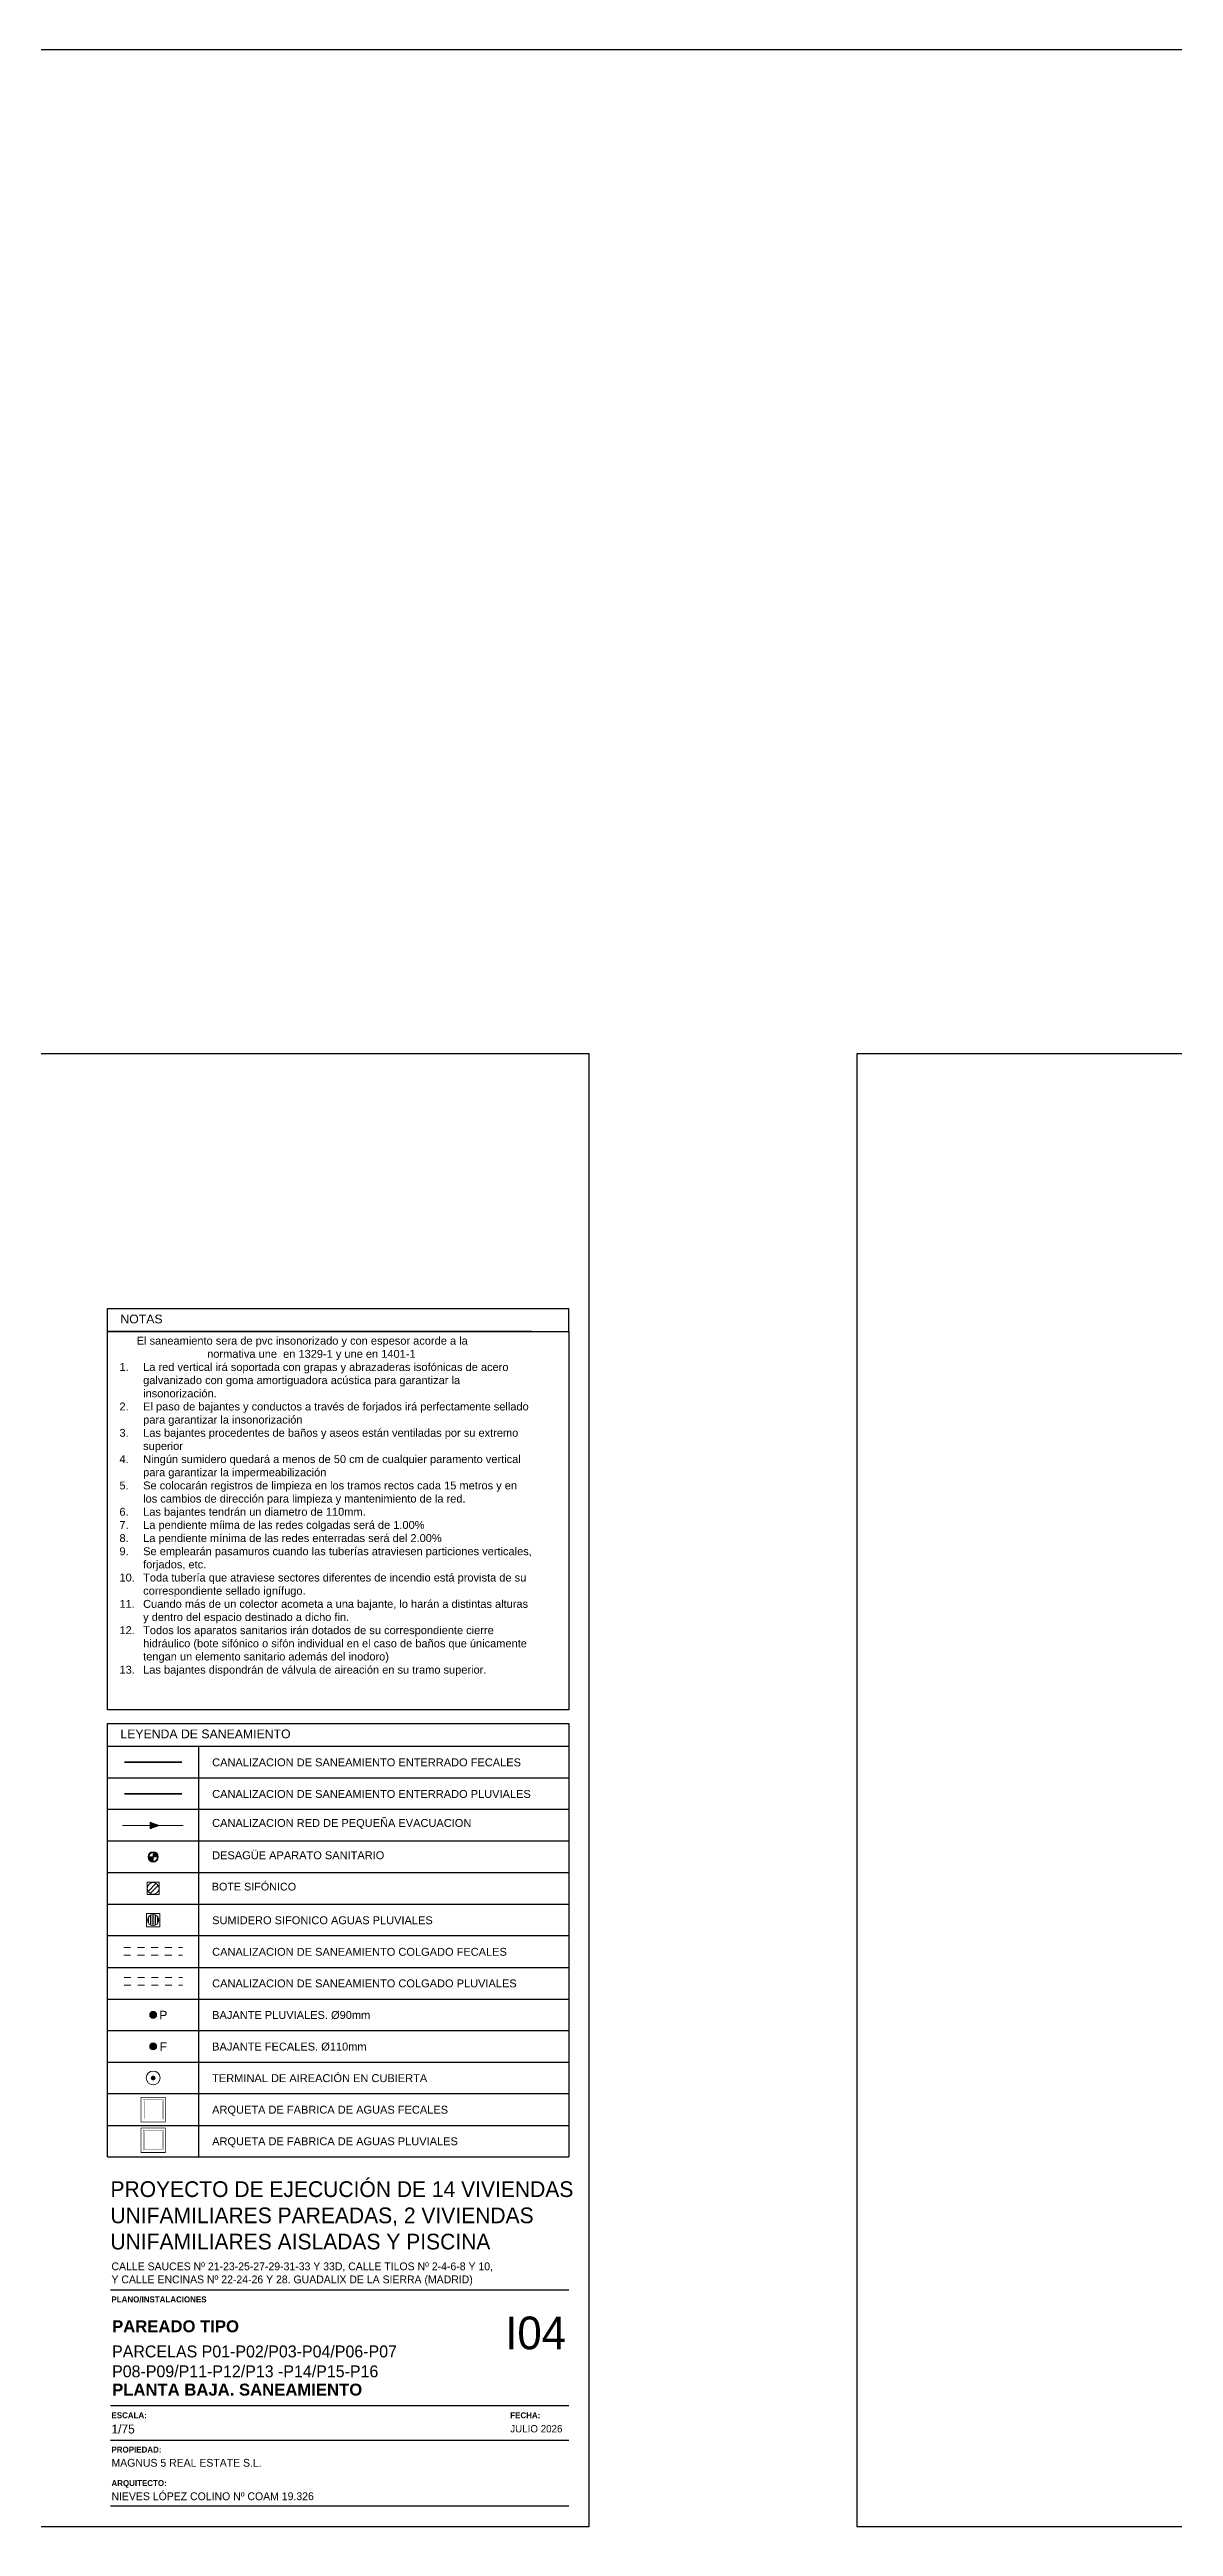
# Model space of a CAD drawing. Header units: millimetres. Extents: x 441156 to 441876, y 4514765 to 4515211.
# Drawn here: x 441317.02 to 441333.45, y 4515165.05 to 4515201.26 of the extents above; entities that cross this region are included whole.
import ezdxf

# ---------------------------------------------------------------- set-up
doc = ezdxf.new("R2010")
doc.units = ezdxf.units.MM
doc.linetypes.add('CONTINUA', pattern=[0])
doc.linetypes.add('TRAZO_Y_PUNTO', pattern=[1, 0.5, -0.25, 0, -0.25])
doc.layers.add('01_cartela', color=6, linetype='Continuous', plot=False)
for name, color, linetype in [('01_FECALES', 170, 'Continuous'), ('01_texto cartela', 5, 'Continuous'), ('01_textos', 7, 'Continuous'), ('CALEFAC_NOTAS', 7, 'Continuous'), ('INGIN SANEAMIENTO TEXTO', 7, 'Continuous')]:
    doc.layers.add(name, color=color, linetype=linetype)
for name, color, linetype, lineweight in [('INGIN SANEAMIENTO BAJANTE FECALES', 10, 'Continuous', 5), ('INGIN SANEAMIENTO BAJANTE PLUVIALES', 170, 'Continuous', 5), ('INGIN SANEAMIENTO ENTERRADO FECALES', 10, 'Continuous', 25), ('INGIN SANEAMIENTO ENTERRADO PLUVIALES', 170, 'Continuous', 25)]:
    doc.layers.add(name, color=color, linetype=linetype, lineweight=lineweight)
doc.layers.add('INGIN SANEAMIENTO INTERIOR', color=7, linetype='Continuous', lineweight=20, true_color=0x046206)
doc.styles.add('Century Gothic', font='', dxfattribs={"height": 2})
doc.styles.add('Century Gothic_3', font='', dxfattribs={"height": 4.5})
doc.styles.add('Century Gothic_5', font='', dxfattribs={"height": 2.5})
doc.styles.add('Century Gothic_6', font='', dxfattribs={"height": 11})
doc.styles.add('Estilo1', font='swissel.ttf')
doc.styles.add('NIEVES2', font='sanss___.ttf')
doc.styles.add('NIEVES3', font='swisseb.ttf')
doc.styles.get('Century Gothic').set_extended_font_data('Century Gothic')
doc.styles.get('Century Gothic_3').set_extended_font_data('Century Gothic')
doc.styles.get('Century Gothic_5').set_extended_font_data('Century Gothic')
doc.styles.get('Century Gothic_6').set_extended_font_data('Century Gothic')
doc.linetypes.add('FLE2', pattern='A,1e-05,[1,fle2.shx,S=1,R=0,X=0,Y=0],-1', length=1.00001)

# ---------------------------------------------------------------- blocks, each defined once
blk = doc.blocks.new('B PLUVIALES')
at = {"layer": 'INGIN SANEAMIENTO BAJANTE PLUVIALES', "lineweight": 0}
h = blk.add_hatch(color=256, dxfattribs=at)
h.dxf.hatch_style = 1
edge = h.paths.add_edge_path()
edge.add_arc((57.049, 40.386), 0.0688, 0, 360)
for radius in [0.0918, 0.0688]:
    blk.add_circle((57.049, 40.386), radius, dxfattribs=at)
blk = doc.blocks.new('BAJANTE FECALES')
at = {"layer": 'INGIN SANEAMIENTO BAJANTE FECALES', "lineweight": 0}
h = blk.add_hatch(dxfattribs=at)
h.set_pattern_fill('GOST_WOOD', color=256, scale=0.005)
edge = h.paths.add_edge_path(flags=17)
edge.add_arc((57.049, 39.966), 0.0688, 0, 360)
edge = h.paths.add_edge_path()
edge.add_arc((57.049, 39.966), 0.0918, 0, 360)
h = blk.add_hatch(color=256, dxfattribs=at)
h.dxf.hatch_style = 1
edge = h.paths.add_edge_path()
edge.add_arc((57.049, 39.966), 0.0688, 0, 360)
for radius in [0.0918, 0.0688]:
    blk.add_circle((57.049, 39.966), radius, dxfattribs=at)
blk = doc.blocks.new('ARQUETA FECALES 1')
at = {"layer": 'INGIN SANEAMIENTO ENTERRADO FECALES'}
for points, const_width in [([(13.525, 21.29), (13.525, 21.824), (14.059, 21.824), (14.059, 21.29)], 0.015), ([(13.574, 21.339), (13.574, 21.775), (14.01, 21.775), (14.01, 21.339)], 0.0015), ([(13.597, 21.362), (13.597, 21.753), (13.988, 21.753), (13.988, 21.362)], 0.0015)]:
    blk.add_lwpolyline(points, close=True, dxfattribs=dict(at, const_width=const_width))
blk = doc.blocks.new('ARQUETA 3')
at = {"layer": 'INGIN SANEAMIENTO ENTERRADO PLUVIALES'}
for points, const_width in [([(13.614, 20.539), (13.614, 20.895), (13.97, 20.895), (13.97, 20.539)], 0.01), ([(13.647, 20.572), (13.647, 20.862), (13.937, 20.862), (13.937, 20.572)], 0.001), ([(13.662, 20.587), (13.662, 20.847), (13.922, 20.847), (13.922, 20.587)], 0.001)]:
    blk.add_lwpolyline(points, close=True, dxfattribs=dict(at, const_width=const_width))
blk = doc.blocks.new('SIFON')
at = {"layer": 'INGIN SANEAMIENTO INTERIOR', "linetype": 'Continuous', "lineweight": 0}
h = blk.add_hatch(color=256, dxfattribs=at)
h.dxf.hatch_style = 1
edge = h.paths.add_edge_path()
edge.add_line((1065.928, 523.956), (1065.852, 523.956))
edge.add_arc((1065.928, 523.956), 0.076, 180, 270)
edge.add_line((1065.928, 523.88), (1065.928, 523.956))
edge = h.paths.add_edge_path()
edge.add_line((1065.928, 524.032), (1065.928, 523.956))
edge.add_line((1065.928, 523.956), (1066.004, 523.956))
edge.add_arc((1065.928, 523.956), 0.076, 0, 90)
for points in [[(1065.852, 523.956), (1066.004, 523.956)], [(1065.928, 524.032), (1065.928, 523.88)]]:
    blk.add_lwpolyline(points, dxfattribs=at)
for radius in [0.0891, 0.076]:
    blk.add_circle((1065.928, 523.956), radius, dxfattribs=at)
blk = doc.blocks.new('DLECHA SANEAMIENTO INTERIOR')
at = {"layer": 'INGIN SANEAMIENTO INTERIOR', "lineweight": 0}
h = blk.add_hatch(color=256, dxfattribs=at)
h.dxf.hatch_style = 1
h.paths.add_polyline_path([(1048.429, 522.543), (1048.429, 522.658), (1048.588, 522.6)])
blk.add_lwpolyline([(1048.429, 522.543), (1048.429, 522.658), (1048.588, 522.6), (1048.429, 522.543)], dxfattribs=at)
blk = doc.blocks.new('BOTE_SIFONICO')
at = {"layer": 'INGIN SANEAMIENTO INTERIOR', "ltscale": 0.5}
for p, q in [((-0.062, -0.036), (0.036, 0.062)), ((-0.036, -0.062), (0.062, 0.036))]:
    blk.add_line(p, q, dxfattribs=at)
blk.add_lwpolyline([(-0.075, -0.075), (0.075, -0.075), (0.075, 0.075), (-0.075, 0.075), (-0.075, -0.075)], close=True, dxfattribs=at)
blk.add_circle((0, 0), 0.0712, dxfattribs=at)

msp = doc.modelspace()

# ---------------------------------------------------------------- hatches: boundary and pattern name
at = {"layer": 'INGIN SANEAMIENTO BAJANTE PLUVIALES', "lineweight": 0}
h = msp.add_hatch(dxfattribs=at)
h.set_pattern_fill('JIS_RC_18', color=256, scale=0.00188, angle=45)
h.set_pattern_definition([(90, (441262.122142, 4515136.031274), (-0.033837375, 7e-18), []), (90, (441262.12347, 4515136.032603), (-0.033837375, 7e-18), []), (90, (441262.1248, 4515136.033932), (-0.033837375, 7e-18), [])])
edge = h.paths.add_edge_path()
edge.add_arc((441318.53220532, 4515173.91154917), 0.08103441, 0, 360)
h = msp.add_hatch(color=256, dxfattribs=at)
h.dxf.hatch_style = 1
edge = h.paths.add_edge_path()
edge.add_arc((441318.53220532, 4515171.60295), 0.0283421, 0, 360)

# ---------------------------------------------------------------- linework, layer by layer
at = {"layer": '01_cartela', "color": 3}
for points in [[(441294.27109342, 4515186.58008588), (441294.27109342, 4515165.04506187), (441324.90908148, 4515165.04506187), (441324.90908148, 4515186.58008588)], [(441328.82145805, 4515186.58008588), (441328.82145805, 4515165.04506187), (441359.45944611, 4515165.04506187), (441359.45944611, 4515186.58008588)]]:
    msp.add_lwpolyline(points, close=True, dxfattribs=at)
at = {"layer": '01_texto cartela', "color": 7}
msp.add_line((441155.6678639, 4515201.26363967), (441651.53343283, 4515201.26363967), dxfattribs=at)
at = {"layer": '01_texto cartela', "color": 5}
for p, q in [((441317.90780833, 4515168.50596835), (441324.60908148, 4515168.50596835)), ((441317.90780833, 4515166.81158897), (441324.60908148, 4515166.81158897)), ((441317.90780833, 4515166.30926953), (441324.60908148, 4515166.30926953)), ((441317.90780833, 4515165.34506187), (441324.60908148, 4515165.34506187))]:
    msp.add_line(p, q, dxfattribs=at)
at = {"layer": 'CALEFAC_NOTAS', "color": 7}
for p, q in [((441317.8636674, 4515182.51779311), (441317.8636674, 4515182.8540393)), ((441317.8636674, 4515182.8540393), (441324.60908148, 4515182.8540393)), ((441324.60908148, 4515182.51779311), (441324.60908148, 4515182.8540393)), ((441317.8636674, 4515182.51779311), (441324.60908148, 4515182.51779311)), ((441317.8636674, 4515176.98725445), (441317.8636674, 4515182.51779311)), ((441324.06438259, 4515182.51779311), (441317.8636674, 4515182.51779311)), ((441324.60908148, 4515182.51779311), (441324.60908148, 4515176.98725445)), ((441324.60908148, 4515176.98725445), (441317.8636674, 4515176.98725445)), ((441317.8636674, 4515176.45100825), (441317.8636674, 4515176.78725444)), ((441324.60908148, 4515176.45100825), (441317.8636674, 4515176.45100825)), ((441319.20074324, 4515170.44865042), (441319.20074324, 4515176.45100825)), ((441324.60908148, 4515175.98928842), (441317.8636674, 4515175.98928842)), ((441324.60908148, 4515175.52756858), (441317.8636674, 4515175.52756858)), ((441324.60908148, 4515175.06584875), (441317.8636674, 4515175.06584875)), ((441324.60908148, 4515174.60412892), (441317.8636674, 4515174.60412892)), ((441317.8636674, 4515174.14240908), (441324.60908148, 4515174.14240908)), ((441324.60908148, 4515173.68068925), (441317.8636674, 4515173.68068925)), ((441317.8636674, 4515173.21896942), (441324.60908148, 4515173.21896942)), ((441317.8636674, 4515172.75724958), (441324.60908148, 4515172.75724958)), ((441317.8636674, 4515172.29552975), (441324.60908148, 4515172.29552975)), ((441317.8636674, 4515171.83380992), (441324.60908148, 4515171.83380992)), ((441324.60908148, 4515171.37209008), (441317.8636674, 4515171.37209008)), ((441317.8636674, 4515170.91037025), (441324.60908148, 4515170.91037025)), ((441317.8636674, 4515170.44865042), (441324.60908148, 4515170.44865042))]:
    msp.add_line(p, q, dxfattribs=at)
at = {"layer": 'CALEFAC_NOTAS', "linetype": 'CONTINUA'}
for p, q in [((441317.8636674, 4515176.78725444), (441324.60908148, 4515176.78725444)), ((441317.8636674, 4515170.44865042), (441317.8636674, 4515176.78725444)), ((441324.60908148, 4515176.78725444), (441324.60908148, 4515170.44865042))]:
    msp.add_line(p, q, dxfattribs=at)
at = {"layer": 'INGIN SANEAMIENTO BAJANTE PLUVIALES', "color": 10, "linetype": 'TRAZO_Y_PUNTO', "lineweight": 0, "ltscale": 0.1}
for p, q in [((441318.10303026, 4515173.50929205), (441318.96138039, 4515173.50929205)), ((441318.10303026, 4515173.39935906), (441318.96138039, 4515173.39935906))]:
    msp.add_line(p, q, dxfattribs=at)
at = {"layer": 'INGIN SANEAMIENTO BAJANTE PLUVIALES', "linetype": 'TRAZO_Y_PUNTO', "lineweight": 0, "ltscale": 0.1}
for p, q in [((441318.10572772, 4515173.07074189), (441318.95868292, 4515173.07074189)), ((441318.10572772, 4515172.9608089), (441318.95868292, 4515172.9608089))]:
    msp.add_line(p, q, dxfattribs=at)
at = {"layer": 'INGIN SANEAMIENTO BAJANTE PLUVIALES', "lineweight": 0}
msp.add_lwpolyline([(441318.43599731, 4515173.81534116), (441318.43599731, 4515174.00775718), (441318.62841333, 4515174.00775718), (441318.62841333, 4515173.81534116)], close=True, dxfattribs=at)
for centre, radius in [((441318.53220532, 4515173.91154917), 0.08103441), ((441318.53220532, 4515171.60295), 0.10043635), ((441318.53220532, 4515171.60295), 0.0283421)]:
    msp.add_circle(centre, radius, dxfattribs=at)
at = {"layer": 'INGIN SANEAMIENTO ENTERRADO FECALES', "const_width": 0.025}
msp.add_lwpolyline([(441318.95502452, 4515176.22052311), (441318.10938613, 4515176.22023271)], dxfattribs=at)
at = {"layer": 'INGIN SANEAMIENTO ENTERRADO PLUVIALES', "const_width": 0.025}
msp.add_lwpolyline([(441318.95502452, 4515175.75880327), (441318.10938613, 4515175.75851288)], dxfattribs=at)
at = {"layer": 'INGIN SANEAMIENTO INTERIOR'}
msp.add_lwpolyline([(441318.08207212, 4515175.29670867), (441318.9709147, 4515175.29670867)], dxfattribs=at)

# ---------------------------------------------------------------- block references
at = {"layer": '01_FECALES', "color": 120, "xscale": -1.20000000001267, "yscale": 1.20000000001267, "zscale": 1.20000000001267, "rotation": 269.9999999999851}
msp.add_blockref('BOTE_SIFONICO', (441318.53220532, 4515174.37504331), dxfattribs=at)
msp.add_blockref('BOTE_SIFONICO', (441318.53220532, 4515174.37504331), dxfattribs=at)
at = {"layer": 'INGIN SANEAMIENTO BAJANTE FECALES', "color": 10, "xscale": 0.549664957791071, "yscale": 0.549664957791071, "zscale": 0.549664957791071}
msp.add_blockref('BAJANTE FECALES', (441287.17441399, 4515150.09663261), dxfattribs=at)
at = {"layer": 'INGIN SANEAMIENTO BAJANTE PLUVIALES', "xscale": 0.549664957791071, "yscale": 0.549664957791071, "zscale": 0.549664957791071}
msp.add_blockref('B PLUVIALES', (441287.17441399, 4515150.32749253), dxfattribs=at)
at = {"layer": 'INGIN SANEAMIENTO ENTERRADO FECALES', "xscale": 0.672789908336271, "yscale": 0.672789908336271, "zscale": 0.672789908336271}
msp.add_blockref('ARQUETA FECALES 1', (441309.25296854, 4515156.63777928), dxfattribs=at)
at = {"layer": 'INGIN SANEAMIENTO ENTERRADO PLUVIALES', "xscale": 1.010473965347343, "yscale": 1.010473965347343, "zscale": 1.010473965347343}
msp.add_blockref('ARQUETA 3', (441304.59557062, 4515149.75900239), dxfattribs=at)
at = {"layer": 'INGIN SANEAMIENTO INTERIOR', "xscale": 0.8456383966016479, "yscale": 0.8456383966016479, "zscale": 0.8456383966016479}
msp.add_blockref('DLECHA SANEAMIENTO INTERIOR', (440431.89525339, 4514733.36571748), dxfattribs=at)
at = {"layer": 'INGIN SANEAMIENTO INTERIOR', "linetype": 'FLE2', "xscale": 0.8456383966016479, "yscale": 0.8456383966016479, "zscale": 0.8456383966016479}
msp.add_blockref('SIFON', (440417.14246256, 4514731.75731788), dxfattribs=at)

# ---------------------------------------------------------------- texts
at = {"layer": '01_texto cartela', "color": 5}
for s, insert, char_height, width, attachment_point, style in [('\\PPROYECTO DE EJECUCIÓN DE 14 VIVIENDAS UNIFAMILIARES PAREADAS, 2 VIVIENDAS UNIFAMILIARES AISLADAS Y PISCINA', (441317.90780833, 4515170.47577944), 0.23, 6.8221698289, 1, 'Century Gothic_3'), ('CALLE SAUCES Nº 21-23-25-27-29-31-33 Y 33D, CALLE TILOS Nº 2-4-6-8 Y 10, \\PY CALLE ENCINAS Nº 22-24-26 Y 28. GUADALIX DE LA SIERRA (MADRID)', (441317.92260222, 4515168.90567982), 0.114550418, 9.2468106263, 1, 'Century Gothic'), ('{\\fCentury Gothic|b1|i0|c0|p34;PLANO/INSTALACIONES}', (441317.92260222, 4515168.40871088), 0.0870135776, 2.1171461181, 1, 'Century Gothic'), ('\\pt2.3273;\\PPARCELAS P01-P02/P03-P04/P06-P07\\PP08-P09/P11-P12/P13 -P14/P15-P16 ', (441317.93147855, 4515167.22352015), 0.1745530179, 7.0090801689, 7, 'Century Gothic_5'), ('\\pt2.3273;PLANTA BAJA. SANEAMIENTO', (441317.93147855, 4515166.9563479), 0.1745530179, 7.0090801689, 7, 'NIEVES3'), ('{\\fCentury Gothic|b1|i0|c0|p34;ESCALA: }', (441317.92260222, 4515166.71433151), 0.0870135776, 2.1171461181, 1, 'Century Gothic'), ('{\\fCentury Gothic|b1|i0|c0|p34;FECHA: }', (441323.75346964, 4515166.71433151), 0.0870135776, 2.1171461181, 1, 'Century Gothic'), ('{\\fCentury Gothic|b1|i0|c0|p34;PROPIEDAD:}', (441317.92260222, 4515166.21164645), 0.0870135776, 0.8370923696, 1, 'Century Gothic'), ('1/75', (441317.92260222, 4515166.53569907), 0.130914763, 2.1171461181, 1, 'Century Gothic'), ('JULIO 2026', (441323.75346964, 4515166.52747236), 0.106913723, 3.5043768434, 1, 'Century Gothic'), ('MAGNUS 5 REAL ESTATE S.L.', (441317.92260222, 4515166.03301401), 0.114550418, 4.882308024, 1, 'Century Gothic'), ('{\\fCentury Gothic|b1|i0|c0|p34;ARQUITECTO:}', (441317.92260222, 4515165.72256117), 0.0870135776, 0.8370923696, 1, 'Century Gothic'), ('NIEVES LÓPEZ COLINO Nº COAM 19.326', (441317.92260222, 4515165.54392873), 0.114550418, 3.6515309653, 1, 'Century Gothic')]:
    msp.add_mtext(s, dxfattribs=dict(at, insert=insert, char_height=char_height, width=width, attachment_point=attachment_point, style=style))
at = {"layer": '01_texto cartela', "color": 1}
for s, insert, char_height, width, attachment_point, style in [('\\pt2.3273;PAREADO TIPO ', (441317.93147855, 4515167.8823318), 0.1745530179, 7.0090801689, 7, 'NIEVES3'), ('I04', (441324.56955424, 4515168.11444743), 0.478574677, 1.0498533469, 3, 'Century Gothic_6')]:
    msp.add_mtext(s, dxfattribs=dict(at, insert=insert, char_height=char_height, width=width, attachment_point=attachment_point, style=style))
at = {"layer": '01_textos', "color": 1, "style": 'Estilo1'}
for s, height, p in [('NOTAS', 0.128261215, (441318.05261545, 4515182.6369565)), ('LEYENDA DE SANEAMIENTO', 0.1282612154, (441318.05261545, 4515176.57017164))]:
    msp.add_text(s, height=height, dxfattribs=at).set_placement(p)
at = {"layer": 'INGIN SANEAMIENTO BAJANTE FECALES', "color": 10, "style": 'NIEVES2'}
msp.add_text('F', height=0.12643481, dxfattribs=at).set_placement((441318.62709667, 4515171.99795822))
at = {"layer": 'INGIN SANEAMIENTO BAJANTE PLUVIALES', "style": 'NIEVES2'}
msp.add_text('P', height=0.12643481, dxfattribs=at).set_placement((441318.62150765, 4515172.45967806))
at = {"layer": 'INGIN SANEAMIENTO TEXTO', "color": 5, "attachment_point": 1, "style": 'Estilo1'}
for s, width, heights, insert, char_height in [('\\pi0.25241;El saneamiento sera de pvc insonorizado y con espesor acorde a la \\P\\pi1.2819;normativa une  en 1329-1 y une en 1401-1\\P\\pi-0.34629,l0.34629,t0.34629;1.^ILa red vertical irá soportada con grapas y abrazaderas isofónicas de acero galvanizado con goma amortiguadora acústica para garantizar la insonorización.\\P2.^IEl paso de bajantes y conductos a través de forjados irá perfectamente sellado para garantizar la insonorización\\P3.^ILas bajantes procedentes de baños y aseos están ventiladas por su extremo superior\\P4.^INingún sumidero quedará a menos de 50 cm de cualquier paramento vertical para garantizar la impermeabilización\\P5.^ISe colocarán registros de limpieza en los tramos rectos cada 15 metros y en los cambios de dirección para limpieza y mantenimiento de la red.\\P6.^ILas bajantes tendrán un diametro de 110mm.\\P7.^ILa pendiente míima de las redes colgadas será de 1.00%\\P8.^ILa pendiente mínima de las redes enterradas será del 2.00%\\P9.^ISe emplearán pasamuros cuando las tuberías atraviesen particiones verticales, forjados, etc.\\P10.^IToda tubería que atraviese sectores diferentes de incendio está provista de su correspondiente sellado ignífugo.\\P11.^ICuando más de un colector acometa a una bajante, lo harán a distintas alturas y dentro del espacio destinado a dicho fin.\\P12.^ITodos los aparatos sanitarios irán dotados de su correspondiente cierre hidráulico (bote sifónico o sifón individual en el caso de baños que únicamente tengan un elemento sanitario además del inodoro)\\P13.^ILas bajantes dispondrán de válvula de aireación en su tramo superior.', 6.0278899763, [14.18675243], (441318.03935233, 4515182.44148937), 0.11542964114), ('CANALIZACION DE SANEAMIENTO ENTERRADO FECALES', 6.6485632608, [0], (441319.39450493, 4515176.27559721), 0.1154296411), ('CANALIZACION DE SANEAMIENTO ENTERRADO PLUVIALES', 6.6232700442, [0], (441319.39450493, 4515175.81387737), 0.1154296411), ('CANALIZACION RED DE PEQUEÑA EVACUACION', 5.5609549455, [0], (441319.39450493, 4515175.38977558), 0.1154296411), ('DESAGÜE APARATO SANITARIO', 4.2100631955, [0], (441319.39450493, 4515174.91736348), 0.1154296411), ('BOTE SIFÓNICO', 8.1630085879, [0], (441319.38977604, 4515174.45719838), 0.1126125), ('SUMIDERO SIFONICO AGUAS PLUVIALES', 6.0555258706, [0], (441319.39450493, 4515173.96699804), 0.1154296411), ('CANALIZACION DE SANEAMIENTO COLGADO FECALES', 6.9014961033, [0], (441319.39450493, 4515173.50527821), 0.1154296411), ('CANALIZACION DE SANEAMIENTO COLGADO PLUVIALES', 6.9014961033, [0], (441319.39450493, 4515173.04355837), 0.1154296411), ('BAJANTE PLUVIALES. %%C90mm', 4.2100631955, [0], (441319.39450493, 4515172.58183854), 0.1154296411), ('BAJANTE FECALES. %%C110mm', 4.2100631955, [0], (441319.39450493, 4515172.12011871), 0.1154296411), ('TERMINAL DE AIREACIÓN EN CUBIERTA', 4.2100631955, [0], (441319.39450493, 4515171.65839887), 0.1154296411), ('ARQUETA DE FABRICA DE AGUAS FECALES', 5.1459128872, [0], (441319.39450493, 4515171.19667904), 0.1154296411), ('ARQUETA DE FABRICA DE AGUAS PLUVIALES', 6.2588880691, [0], (441319.39450493, 4515170.7349592), 0.1154296411)]:
    msp.add_mtext_dynamic_manual_height_columns(s, width=width, gutter_width=12.5, heights=heights, dxfattribs=dict(at, insert=insert, char_height=char_height))

doc.saveas('drawing.dxf')
